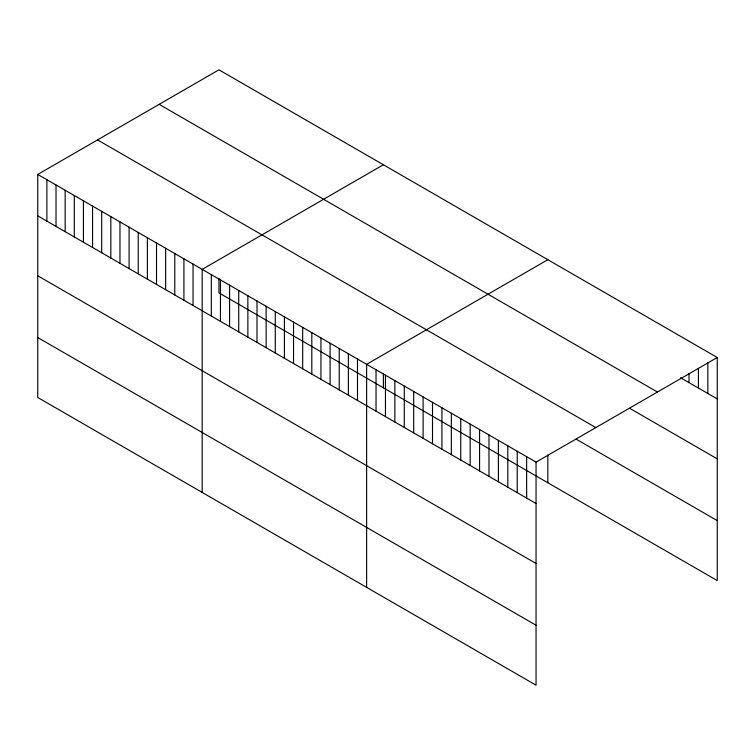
<?xml version="1.0" encoding="UTF-8"?>
<svg xmlns="http://www.w3.org/2000/svg" width="755" height="755" viewBox="0 0 755 755"><rect width="100%" height="100%" fill="white"/><g stroke="black" fill="none" stroke-linecap="round" stroke-linejoin="round"><path stroke-width="1.13" d="M37.75 174.433L536.05 462.126L536.05 685.181L37.75 397.489L37.75 174.433L218.95 69.819L717.25 357.511L717.25 580.567L218.95 292.874L218.95 278.444M383.389 164.76L202.189 269.375L202.189 492.43M547.828 259.692L366.628 364.316L366.628 587.362M536.05 462.126L717.25 357.511M680.538 377.726L717.25 398.914M159.154 104.341L657.454 392.034M629.717 408.323L717.25 458.861M97.546 139.911L595.846 427.604M576.065 439.108L717.25 520.62M37.75 215.845L536.05 503.528M37.75 275.783L536.05 563.475M37.75 337.542L536.05 625.234M707.841 362.428L707.841 393.478M698.422 368.497L698.422 388.051M689.013 373.414L689.013 382.615M547.828 455.001L547.828 482.747M526.641 456.69L526.641 498.102M517.222 451.254L517.222 492.666M507.813 445.827L507.813 487.23M498.404 440.391L498.404 481.794M488.985 434.955L488.985 476.358M479.576 429.519L479.576 470.931M470.167 424.084L470.167 465.495M460.748 418.657L460.748 460.059M451.339 413.221L451.339 454.623M441.93 407.785L441.93 449.187M432.511 402.349L432.511 443.751M423.102 396.913L423.102 438.325M413.693 391.486L413.693 432.889M404.274 386.05L404.274 427.453M394.865 380.614L394.865 422.017M385.456 375.178L385.456 416.581M383.389 373.376L383.389 387.815M376.037 369.742L376.037 411.154M357.493 359.04L357.493 400.443M348.357 353.765L348.357 395.167M339.221 348.489L339.221 389.891M330.086 343.214L330.086 384.616M320.95 337.938L320.95 379.35M311.815 332.662L311.815 374.074M302.68 327.387L302.68 368.799M293.544 322.121L293.544 363.523M284.409 316.845L284.409 358.248M275.273 311.57L275.273 352.972M266.137 306.294L266.137 347.696M257.002 301.018L257.002 342.421M247.866 295.743L247.866 337.155M238.731 290.467L238.731 331.879M229.595 285.201L229.595 326.604M220.46 279.926L220.46 321.328M211.324 274.65L211.324 316.052M193.053 264.099L193.053 305.501M183.918 258.823L183.918 300.235M174.782 253.548L174.782 294.96M165.647 248.272L165.647 289.684M156.512 243.006L156.512 284.409M147.376 237.731L147.376 279.133M138.24 232.455L138.24 273.857M129.105 227.179L129.105 268.582M119.969 221.904L119.969 263.306M110.834 216.628L110.834 258.04M101.698 211.353L101.698 252.765M92.563 206.087L92.563 247.489M83.428 200.811L83.428 242.213M74.292 195.536L74.292 236.938M65.157 190.26L65.157 231.662M56.021 184.984L56.021 226.387M46.886 179.709L46.886 221.111"/></g></svg>
